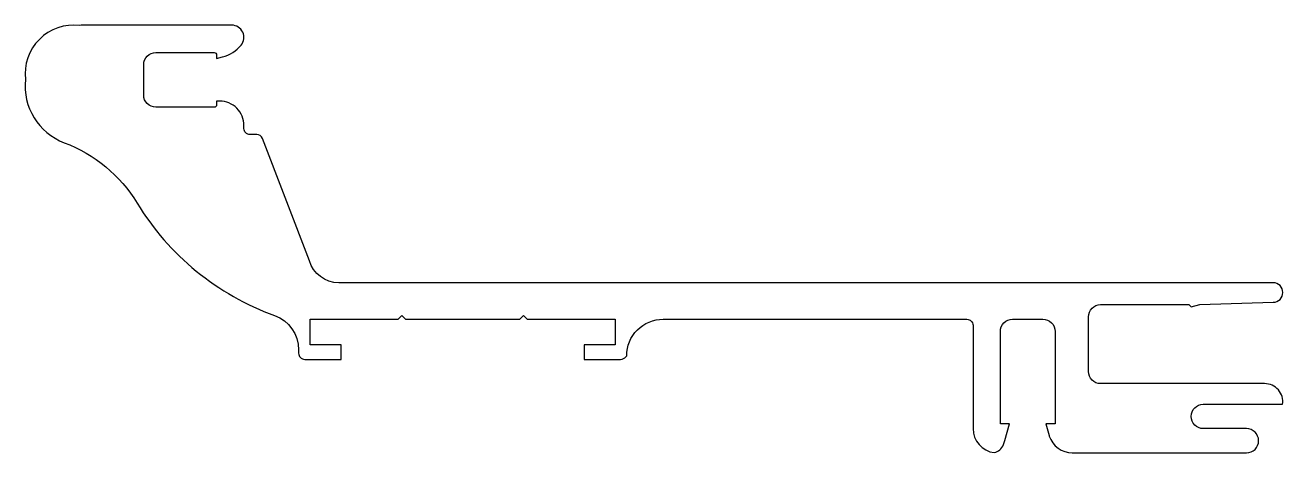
# Model space of a CAD drawing. Extents: x 318 to 421, y 173 to 208.
import ezdxf

# ---------------------------------------------------------------- set-up
doc = ezdxf.new("R2010")
doc.units = 0
doc.layers.get('0').update_dxf_attribs({"linetype": 'CONTINUOUS'})

msp = doc.modelspace()

# ---------------------------------------------------------------- linework, layer by layer
at = {"color": 0}
msp.add_lwpolyline([(343.62, 181.68), (341.07, 181.68), (341.07, 183.78), (348.32, 183.78), (348.62, 184.08), (348.92, 183.78), (358.32, 183.78), (358.62, 184.08), (358.92, 183.78), (366.17, 183.78), (366.17, 181.68), (363.62, 181.68), (363.62, 180.48), (366.62, 180.48, 0.249543), (367.04, 180.7), (367.12, 180.78, -0.414214), (370.12, 183.78), (395.12, 183.78, -0.414214), (395.62, 183.28), (395.62, 174.78, 0.376524), (397.36, 172.8, 0.269467), (398.12, 173.46), (398.24, 173.79), (398.62, 175.18), (397.87, 175.18), (397.87, 182.78, -0.414214), (398.87, 183.78), (401.37, 183.78, -0.414214), (402.37, 182.78), (402.37, 175.18), (401.62, 175.18), (401.88, 174.21), (401.89, 174.17, 0.324873), (403.79, 172.78), (418.12, 172.78, 1), (418.12, 174.78), (414.57, 174.78, -1), (414.57, 176.78), (421.1, 176.78, 0.453948), (419.62, 178.48), (406.12, 178.48, -0.414214), (405.12, 179.48), (405.12, 183.98, -0.414214), (406.12, 184.98), (412.82, 184.98), (413.37, 184.98), (413.57, 184.79), (414.29, 184.98), (420.32, 185.18, 0.995777), (420.32, 186.78), (343.42, 186.78, -0.335062), (341.01, 188.6), (337.14, 198.66, 0.310296), (336.67, 198.98), (336.12, 198.98, -0.414214), (335.62, 199.48), (335.62, 199.73, 0.414214), (333.62, 201.73), (333.37, 201.73), (333.37, 201.43, -0.414214), (333.17, 201.23), (328.37, 201.23, -0.414214), (327.37, 202.23), (327.37, 204.73, -0.414214), (328.37, 205.73), (333.17, 205.73, -0.414214), (333.37, 205.53), (333.37, 205.23), (333.86, 205.37, 0.15506), (335.39, 206.34, 0.635498), (334.62, 207.98), (322.62, 207.98, 0.026453), (322.09, 207.96, 0.48533), (317.64, 203.51, 0.340783), (320.84, 198.31, -0.166685), (326.83, 193.34, 0.170775), (338.14, 184.09, -0.31589), (340.12, 181.27), (340.12, 180.98, 0.414214), (340.62, 180.48), (343.62, 180.48)], format="xyb", close=True, dxfattribs=at)

doc.saveas('drawing.dxf')
